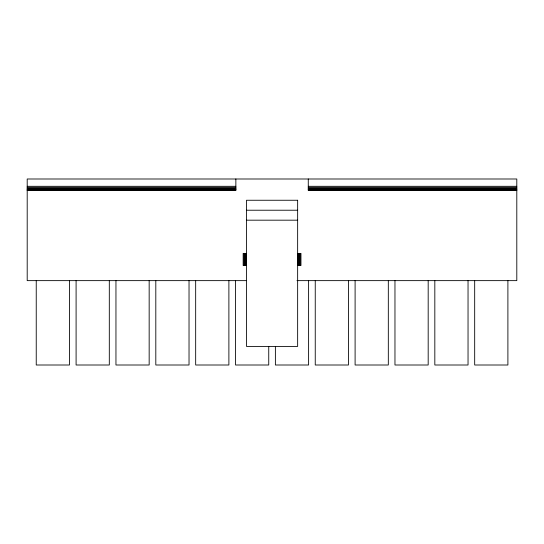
<?xml version="1.0" encoding="UTF-8"?>
<svg xmlns="http://www.w3.org/2000/svg" width="544" height="544" viewBox="0 0 544 544"><rect width="100%" height="100%" fill="white"/><g stroke="black" fill="none" stroke-linecap="round" stroke-linejoin="round"><path stroke-width="0.82" d="M27.2 186.306L235.858 186.306M308.271 186.306L516.8 186.306M27.2 187.333L235.858 187.333M308.271 187.333L516.8 187.333M27.2 188.299L235.858 188.299M308.271 188.299L516.8 188.299M27.2 189.122L235.858 189.122M308.271 189.122L516.8 189.122M27.2 189.754L235.858 189.754M308.271 189.754L516.8 189.754M27.2 190.155L235.858 190.155M308.271 190.155L516.8 190.155M27.2 190.291L235.858 190.291L235.858 178.996M516.8 190.291L308.271 190.291L308.271 178.996M246.493 210.222L297.643 210.222M246.493 220.184L297.643 220.184M246.568 253.402L243.168 253.402L243.168 265.492L246.568 265.492M297.561 253.402L300.961 253.402L300.961 265.492L297.561 265.492M246.5 280.636L27.2 280.636L27.2 178.996L516.8 178.996L516.8 280.636L296.976 280.636M507.899 280.636L507.899 365.004L474.681 365.004L474.681 280.636M468.037 280.636L468.037 365.004L434.826 365.004L434.826 280.636M428.182 280.636L428.182 365.004L394.964 365.004L394.964 280.636M388.321 280.636L388.321 365.004L355.103 365.004L355.103 280.636M348.466 280.636L348.466 365.004L315.248 365.004L315.248 280.636M308.604 280.636L308.604 365.004L275.386 365.004L275.386 346.446M300.104 253.402L300.104 265.492M299.302 253.402L299.302 265.492M298.615 253.402L298.615 265.492M298.085 253.402L298.085 265.492M297.758 253.402L297.758 265.492M268.743 346.446L268.743 365.004L235.532 365.004L235.532 280.636M246.378 253.402L246.378 265.492M246.044 253.402L246.044 265.492M245.521 253.402L245.521 265.492M244.827 253.402L244.827 265.492M244.032 253.402L244.032 265.492M228.888 280.636L228.888 365.004L195.67 365.004L195.67 280.636M189.026 280.636L189.026 365.004L155.808 365.004L155.808 280.636M149.165 280.636L149.165 365.004L115.954 365.004L115.954 280.636M109.31 280.636L109.31 365.004L76.092 365.004L76.092 280.636M69.448 280.636L69.448 365.004L36.237 365.004L36.237 280.636M297.643 200.253L246.493 200.253L246.493 346.406L297.643 346.406L297.643 200.253"/></g></svg>
